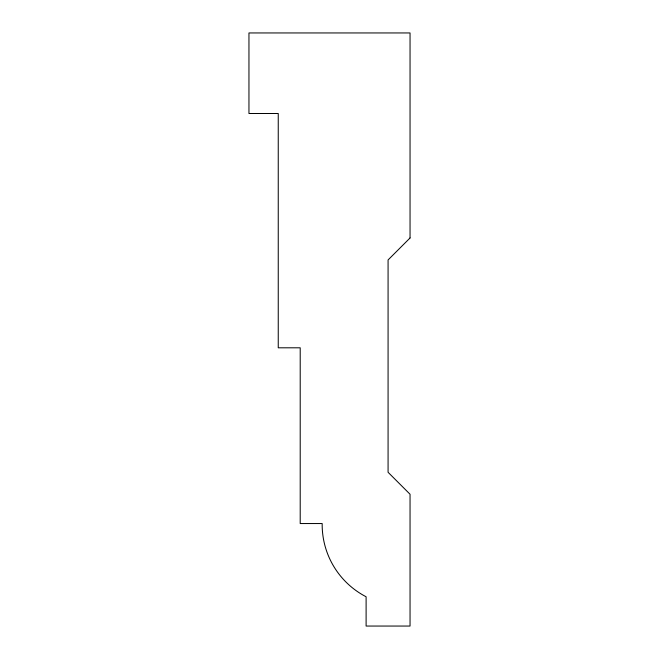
<?xml version="1.0" encoding="UTF-8"?>
<svg xmlns="http://www.w3.org/2000/svg" width="659" height="659" viewBox="0 0 659 659"><rect width="100%" height="100%" fill="white"/><g stroke="black" fill="none" stroke-linecap="round" stroke-linejoin="round"><path stroke-width="0.99" d="M410.046 237.973L388.077 259.943L388.077 472.281L410.046 494.25L410.046 626.05L366.107 626.05L366.107 596.757A81.222 81.222 0 0 1 322.177 523.543L300.207 523.543L300.207 347.804L278.246 347.804L278.246 113.496L248.954 113.496L248.954 32.95L410.046 32.95L410.046 237.973"/></g></svg>
